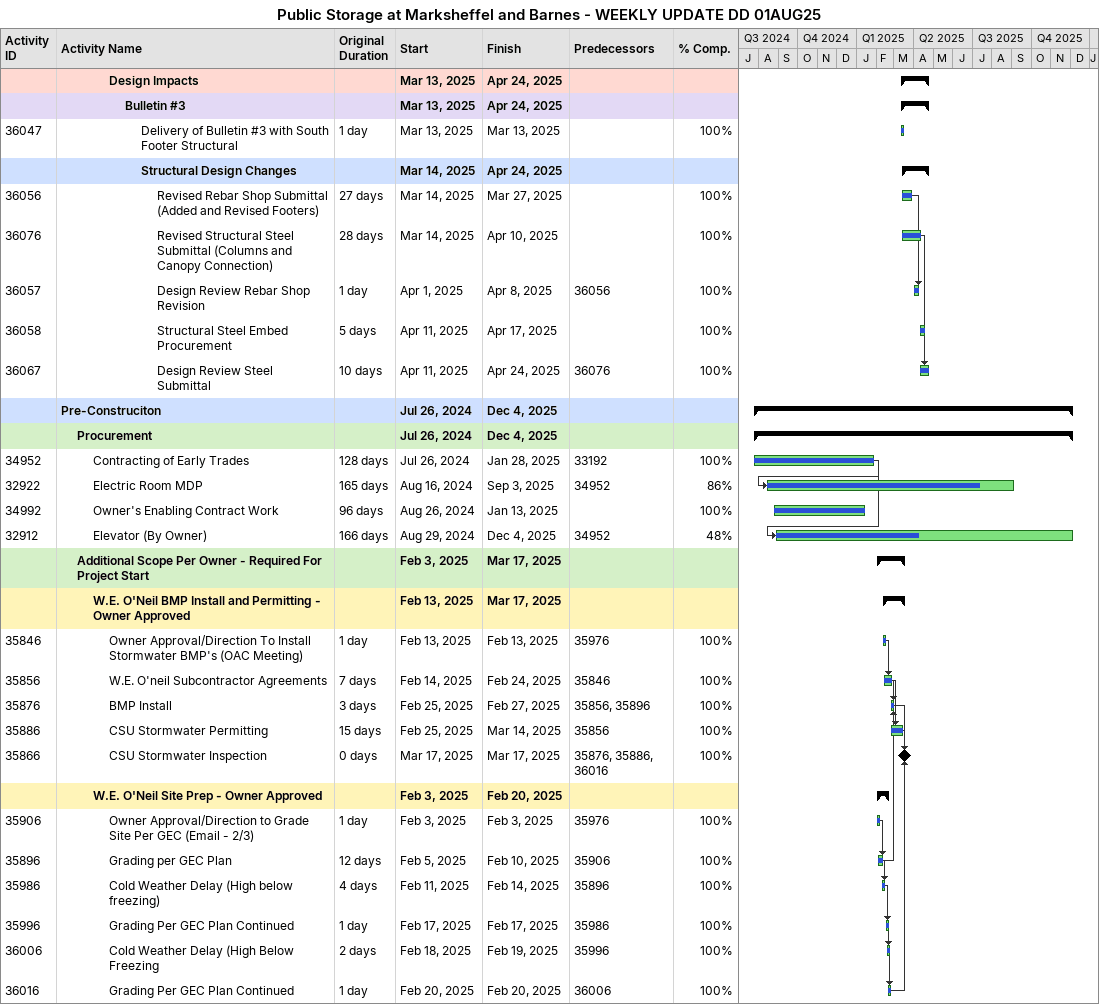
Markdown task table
Public Storage at Marksheffel and Barnes - WEEKLY UPDATE DD 01AUG25

| ID | Level | Task | Original duration | Start | Finish | Predecessors | % complete |
|---|---|---|---|---|---|---|---|
|  | 4 | **Design Impacts** |  | 2025-03-13 | 2025-04-24 |  |  |
|  | 5 | **Bulletin #3** |  | 2025-03-13 | 2025-04-24 |  |  |
| 36047 | 6 | Delivery of Bulletin #3 with South Footer Structural | 1d | 2025-03-13 | 2025-03-13 |  | 100 |
|  | 6 | **Structural Design Changes** |  | 2025-03-14 | 2025-04-24 |  |  |
| 36056 | 7 | Revised Rebar Shop Submittal (Added and Revised Footers) | 27d | 2025-03-14 | 2025-03-27 |  | 100 |
| 36076 | 7 | Revised Structural Steel Submittal (Columns and Canopy Connection) | 28d | 2025-03-14 | 2025-04-10 |  | 100 |
| 36057 | 7 | Design Review Rebar Shop Revision | 1d | 2025-04-01 | 2025-04-08 | 36056 | 100 |
| 36058 | 7 | Structural Steel Embed Procurement | 5d | 2025-04-11 | 2025-04-17 |  | 100 |
| 36067 | 7 | Design Review Steel Submittal | 10d | 2025-04-11 | 2025-04-24 | 36076 | 100 |
|  | 1 | **Pre-Construciton** |  | 2024-07-26 | 2025-12-04 |  |  |
|  | 2 | **Procurement** |  | 2024-07-26 | 2025-12-04 |  |  |
| 34952 | 3 | Contracting of Early Trades | 128d | 2024-07-26 | 2025-01-28 | 33192 | 100 |
| 32922 | 3 | Electric Room MDP | 165d | 2024-08-16 | 2025-09-03 | 34952 | 86 |
| 34992 | 3 | Owner's Enabling Contract Work | 96d | 2024-08-26 | 2025-01-13 |  | 100 |
| 32912 | 3 | Elevator (By Owner) | 166d | 2024-08-29 | 2025-12-04 | 34952 | 48 |
|  | 2 | **Additional Scope Per Owner - Required For Project Start** |  | 2025-02-03 | 2025-03-17 |  |  |
|  | 3 | **W.E. O'Neil BMP Install and Permitting - Owner Approved** |  | 2025-02-13 | 2025-03-17 |  |  |
| 35846 | 4 | Owner Approval/Direction To Install Stormwater BMP's (OAC Meeting) | 1d | 2025-02-13 | 2025-02-13 | 35976 | 100 |
| 35856 | 4 | W.E. O'neil Subcontractor Agreements | 7d | 2025-02-14 | 2025-02-24 | 35846 | 100 |
| 35876 | 4 | BMP Install | 3d | 2025-02-25 | 2025-02-27 | 35856, 35896 | 100 |
| 35886 | 4 | CSU Stormwater Permitting | 15d | 2025-02-25 | 2025-03-14 | 35856 | 100 |
| 35866 | 4 | CSU Stormwater Inspection | 0d | 2025-03-17 | 2025-03-17 | 35876, 35886, 36016 | 100 |
|  | 3 | **W.E. O'Neil Site Prep - Owner Approved** |  | 2025-02-03 | 2025-02-20 |  |  |
| 35906 | 4 | Owner Approval/Direction to Grade Site Per GEC (Email - 2/3) | 1d | 2025-02-03 | 2025-02-03 | 35976 | 100 |
| 35896 | 4 | Grading per GEC Plan | 12d | 2025-02-05 | 2025-02-10 | 35906 | 100 |
| 35986 | 4 | Cold Weather Delay (High below freezing) | 4d | 2025-02-11 | 2025-02-14 | 35896 | 100 |
| 35996 | 4 | Grading Per GEC Plan Continued | 1d | 2025-02-17 | 2025-02-17 | 35986 | 100 |
| 36006 | 4 | Cold Weather Delay (High Below Freezing | 2d | 2025-02-18 | 2025-02-19 | 35996 | 100 |
| 36016 | 4 | Grading Per GEC Plan Continued | 1d | 2025-02-20 | 2025-02-20 | 36006 | 100 |
